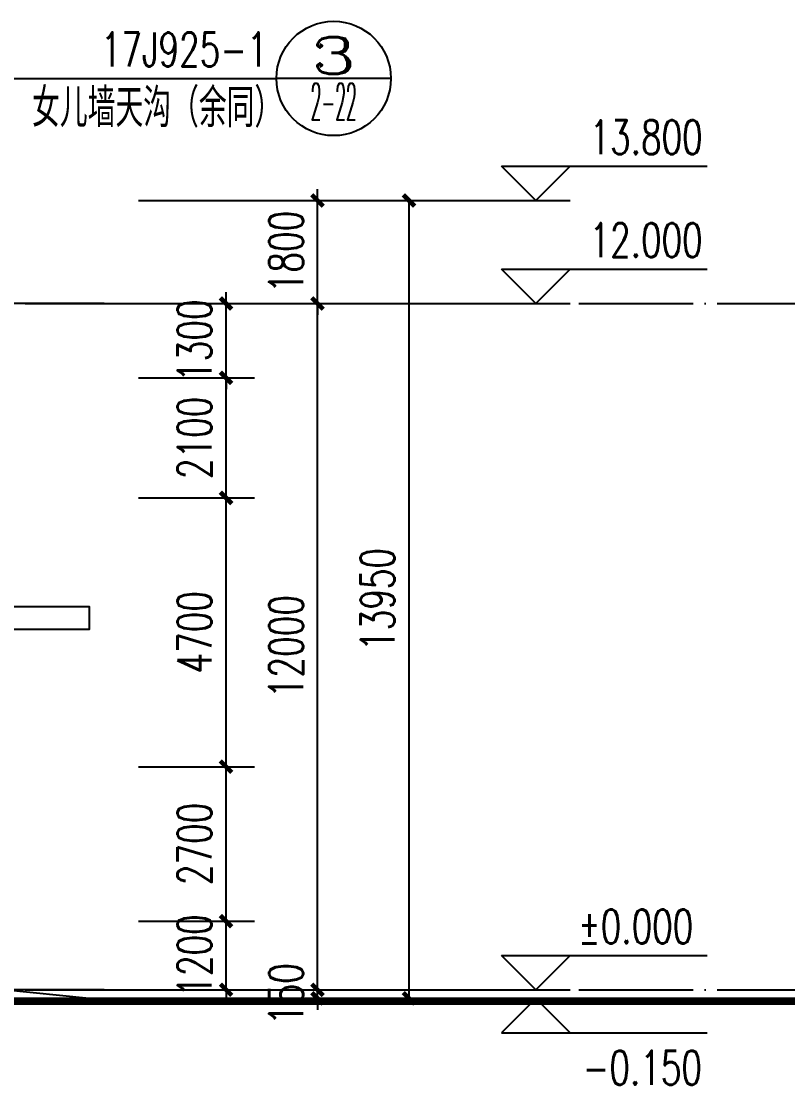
# Model space of a CAD drawing. Extents: x 13898408 to 14113608, y -853943 to -68012.
# Drawn here: x 14044561 to 14057962, y -798704 to -780110 of the extents above; entities that cross this region are included whole.
import ezdxf
from ezdxf.enums import TextEntityAlignment as Align

# ---------------------------------------------------------------- set-up
doc = ezdxf.new("R2010")
doc.units = 0
doc.header["$LTSCALE"] = 1000
doc.header["$MEASUREMENT"] = 0
doc.linetypes.add('DOTE', pattern=[2.42, 2, -0.2, 0.02, -0.2])
for name, color, linetype in [('DIM_IDEN', 3, 'Continuous'), ('DOTE', 1, 'DOTE'), ('PUB_DIM', 3, 'Continuous'), ('PUB_TEXT', 7, 'Continuous'), ('WALL', 9, 'Continuous')]:
    doc.layers.add(name, color=color, linetype=linetype)
doc.styles.add('_TCH_DIM', font='SIMPLEX', dxfattribs={"bigfont": 'GBCBIG'})
doc.styles.add('_TCH_DIM_T3', font='SIMPLEX', dxfattribs={"width": 0.705882, "bigfont": 'GBCBIG'})
doc.styles.add('_TCH_LABEL', font='COMPLEX', dxfattribs={"bigfont": 'GBCBIG'})
doc.dimstyles.new('_TCH_ARCH&&200', dxfattribs={"dimtxt": 595, "dimasz": 200, "dimexe": 500, "dimexo": 600, "dimgap": 252.5, "dimtad": 1, "dimdec": 0, "dimzin": 0, "dimdsep": 46, "dimtxsty": '_TCH_DIM_T3', "dimblk": 'ARCHTICK', "dimcen": 0.09, "dimclrt": 7, "dimazin": 2, "dimtfac": 1, "dimtdec": 0, "dimtix": 1, "dimtmove": 2, "dimatfit": 3, "dimfxl": 0, "dimtolj": 1, "dimtzin": 0, "dimarcsym": 0})

# ---------------------------------------------------------------- blocks, each defined once
blk = doc.blocks.new('_ArchTick')
at = {"color": 0, "linetype": 'ByBlock', "const_width": 0.4}
blk.add_lwpolyline([(-0.5, -0.5), (0.5, 0.5)], dxfattribs=at)
blk = doc.blocks.new('*D163')
at = {"layer": 'Defpoints', "color": 0}
for p in [(14046008, -797044), (14049741, -797044), (14046008, -797194)]:
    blk.add_point(p, dxfattribs=at)
at = {"layer": 'PUB_DIM', "color": 0, "lineweight": -2}
for p, q in [((14049741, -797044), (14049741, -796844)), ((14046608, -797044), (14050241, -797044)), ((14049741, -797194), (14049741, -797044)), ((14046608, -797194), (14050241, -797194)), ((14049741, -797194), (14049741, -797394))]:
    blk.add_line(p, q, dxfattribs=at)
at = {"layer": 'PUB_DIM', "color": 0, "lineweight": -2, "xscale": 200, "yscale": 200, "zscale": 200}
for p, rotation in [((14049741, -797044), 270), ((14049741, -797194), 90)]:
    blk.add_blockref('_ArchTick', p, dxfattribs=dict(at, rotation=rotation))
at = {"layer": 'PUB_DIM', "color": 7, "insert": (14049191, -797119), "char_height": 595, "attachment_point": 5, "rotation": 90, "style": '_TCH_DIM_T3'}
blk.add_mtext('\\A1;150', dxfattribs=at)
blk = doc.blocks.new('*D164')
at = {"layer": 'Defpoints', "color": 0}
for p in [(14046008, -785044), (14049741, -785044), (14046008, -797044)]:
    blk.add_point(p, dxfattribs=at)
at = {"layer": 'PUB_DIM', "color": 0, "lineweight": -2}
for p, q in [((14046608, -785044), (14050241, -785044)), ((14049741, -797044), (14049741, -785044)), ((14046608, -797044), (14050241, -797044))]:
    blk.add_line(p, q, dxfattribs=at)
at = {"layer": 'PUB_DIM', "color": 0, "lineweight": -2, "xscale": 200, "yscale": 200, "zscale": 200}
for p, rotation in [((14049741, -785044), 90), ((14049741, -797044), 270)]:
    blk.add_blockref('_ArchTick', p, dxfattribs=dict(at, rotation=rotation))
at = {"layer": 'PUB_DIM', "color": 7, "insert": (14049191, -791044), "char_height": 595, "attachment_point": 5, "rotation": 90, "style": '_TCH_DIM_T3'}
blk.add_mtext('\\A1;12000', dxfattribs=at)
blk = doc.blocks.new('*D165')
at = {"layer": 'Defpoints', "color": 0}
for p in [(14046008, -783244), (14049741, -783244), (14046008, -785044)]:
    blk.add_point(p, dxfattribs=at)
at = {"layer": 'PUB_DIM', "color": 0, "lineweight": -2}
for p, q in [((14049741, -783244), (14049741, -783044)), ((14046608, -783244), (14050241, -783244)), ((14049741, -785044), (14049741, -783244)), ((14046608, -785044), (14050241, -785044)), ((14049741, -785044), (14049741, -785244))]:
    blk.add_line(p, q, dxfattribs=at)
at = {"layer": 'PUB_DIM', "color": 0, "lineweight": -2, "xscale": 200, "yscale": 200, "zscale": 200}
for p, rotation in [((14049741, -783244), 270), ((14049741, -785044), 90)]:
    blk.add_blockref('_ArchTick', p, dxfattribs=dict(at, rotation=rotation))
at = {"layer": 'PUB_DIM', "color": 7, "insert": (14049191, -784144), "char_height": 595, "attachment_point": 5, "rotation": 90, "style": '_TCH_DIM_T3'}
blk.add_mtext('\\A1;1800', dxfattribs=at)
blk = doc.blocks.new('*D166')
at = {"layer": 'Defpoints', "color": 0}
for p in [(14046008, -783244), (14051341, -783244), (14046008, -797194)]:
    blk.add_point(p, dxfattribs=at)
at = {"layer": 'PUB_DIM', "color": 0, "lineweight": -2}
for p, q in [((14046608, -783244), (14051841, -783244)), ((14051341, -797194), (14051341, -783244)), ((14046608, -797194), (14051841, -797194))]:
    blk.add_line(p, q, dxfattribs=at)
at = {"layer": 'PUB_DIM', "color": 0, "lineweight": -2, "xscale": 200, "yscale": 200, "zscale": 200}
for p, rotation in [((14051341, -783244), 90), ((14051341, -797194), 270)]:
    blk.add_blockref('_ArchTick', p, dxfattribs=dict(at, rotation=rotation))
at = {"layer": 'PUB_DIM', "color": 7, "insert": (14050791, -790219), "char_height": 595, "attachment_point": 5, "rotation": 90, "style": '_TCH_DIM_T3'}
blk.add_mtext('\\A1;13950', dxfattribs=at)
blk = doc.blocks.new('*D809')
at = {"layer": 'Defpoints', "color": 0}
for p in [(14046008, -795844), (14048141, -795844), (14046008, -797044)]:
    blk.add_point(p, dxfattribs=at)
at = {"layer": 'PUB_DIM', "color": 0, "lineweight": -2}
for p, q in [((14048141, -795844), (14048141, -795644)), ((14046608, -795844), (14048641, -795844)), ((14048141, -797044), (14048141, -795844)), ((14046608, -797044), (14048641, -797044)), ((14048141, -797044), (14048141, -797244))]:
    blk.add_line(p, q, dxfattribs=at)
at = {"layer": 'PUB_DIM', "color": 0, "lineweight": -2, "xscale": 200, "yscale": 200, "zscale": 200}
for p, rotation in [((14048141, -795844), 270), ((14048141, -797044), 90)]:
    blk.add_blockref('_ArchTick', p, dxfattribs=dict(at, rotation=rotation))
at = {"layer": 'PUB_DIM', "color": 7, "insert": (14047591, -796444), "char_height": 595, "attachment_point": 5, "rotation": 90, "style": '_TCH_DIM_T3'}
blk.add_mtext('\\A1;1200', dxfattribs=at)
blk = doc.blocks.new('*D810')
at = {"layer": 'Defpoints', "color": 0}
for p in [(14046008, -793144), (14048141, -793144), (14046008, -795844)]:
    blk.add_point(p, dxfattribs=at)
at = {"layer": 'PUB_DIM', "color": 0, "lineweight": -2}
for p, q in [((14046608, -793144), (14048641, -793144)), ((14048141, -795844), (14048141, -793144)), ((14046608, -795844), (14048641, -795844))]:
    blk.add_line(p, q, dxfattribs=at)
at = {"layer": 'PUB_DIM', "color": 0, "lineweight": -2, "xscale": 200, "yscale": 200, "zscale": 200}
for p, rotation in [((14048141, -793144), 90), ((14048141, -795844), 270)]:
    blk.add_blockref('_ArchTick', p, dxfattribs=dict(at, rotation=rotation))
at = {"layer": 'PUB_DIM', "color": 7, "insert": (14047591, -794494), "char_height": 595, "attachment_point": 5, "rotation": 90, "style": '_TCH_DIM_T3'}
blk.add_mtext('\\A1;2700', dxfattribs=at)
blk = doc.blocks.new('*D811')
at = {"layer": 'Defpoints', "color": 0}
for p in [(14046008, -788444), (14048141, -788444), (14046008, -793144)]:
    blk.add_point(p, dxfattribs=at)
at = {"layer": 'PUB_DIM', "color": 0, "lineweight": -2}
for p, q in [((14046608, -788444), (14048641, -788444)), ((14048141, -793144), (14048141, -788444)), ((14046608, -793144), (14048641, -793144))]:
    blk.add_line(p, q, dxfattribs=at)
at = {"layer": 'PUB_DIM', "color": 0, "lineweight": -2, "xscale": 200, "yscale": 200, "zscale": 200}
for p, rotation in [((14048141, -788444), 90), ((14048141, -793144), 270)]:
    blk.add_blockref('_ArchTick', p, dxfattribs=dict(at, rotation=rotation))
at = {"layer": 'PUB_DIM', "color": 7, "insert": (14047591, -790794), "char_height": 595, "attachment_point": 5, "rotation": 90, "style": '_TCH_DIM_T3'}
blk.add_mtext('\\A1;4700', dxfattribs=at)
blk = doc.blocks.new('*D812')
at = {"layer": 'Defpoints', "color": 0}
for p in [(14046008, -786344), (14048141, -786344), (14046008, -788444)]:
    blk.add_point(p, dxfattribs=at)
at = {"layer": 'PUB_DIM', "color": 0, "lineweight": -2}
for p, q in [((14046608, -786344), (14048641, -786344)), ((14048141, -788444), (14048141, -786344)), ((14046608, -788444), (14048641, -788444))]:
    blk.add_line(p, q, dxfattribs=at)
at = {"layer": 'PUB_DIM', "color": 0, "lineweight": -2, "xscale": 200, "yscale": 200, "zscale": 200}
for p, rotation in [((14048141, -786344), 90), ((14048141, -788444), 270)]:
    blk.add_blockref('_ArchTick', p, dxfattribs=dict(at, rotation=rotation))
at = {"layer": 'PUB_DIM', "color": 7, "insert": (14047591, -787394), "char_height": 595, "attachment_point": 5, "rotation": 90, "style": '_TCH_DIM_T3'}
blk.add_mtext('\\A1;2100', dxfattribs=at)
blk = doc.blocks.new('*D813')
at = {"layer": 'Defpoints', "color": 0}
for p in [(14046008, -785044), (14048141, -785044), (14046008, -786344)]:
    blk.add_point(p, dxfattribs=at)
at = {"layer": 'PUB_DIM', "color": 0, "lineweight": -2}
for p, q in [((14048141, -785044), (14048141, -784844)), ((14046608, -785044), (14048641, -785044)), ((14048141, -786344), (14048141, -785044)), ((14046608, -786344), (14048641, -786344)), ((14048141, -786344), (14048141, -786544))]:
    blk.add_line(p, q, dxfattribs=at)
at = {"layer": 'PUB_DIM', "color": 0, "lineweight": -2, "xscale": 200, "yscale": 200, "zscale": 200}
for p, rotation in [((14048141, -785044), 270), ((14048141, -786344), 90)]:
    blk.add_blockref('_ArchTick', p, dxfattribs=dict(at, rotation=rotation))
at = {"layer": 'PUB_DIM', "color": 7, "insert": (14047591, -785694), "char_height": 595, "attachment_point": 5, "rotation": 90, "style": '_TCH_DIM_T3'}
blk.add_mtext('\\A1;1300', dxfattribs=at)

msp = doc.modelspace()

# ---------------------------------------------------------------- linework, layer by layer
at = {"ltscale": 0.5}
msp.add_line((14045748, -797194.2), (14044248, -797044.2), dxfattribs=at)
msp.add_lwpolyline([(14044248, -790344.2), (14045748, -790344.2), (14045748, -790744.2), (14044248, -790744.2)], dxfattribs=at)
at = {"const_width": 100}
msp.add_lwpolyline([(14092608, -797244.2), (14044198, -797244.2), (14044198, -797094.2), (14019008, -797094.2)], dxfattribs=at)
for points in [[(14092608, -797194.2), (14044248, -797194.2), (14044248, -797044.2), (14019008, -797044.2)], [(14092608, -797294.2), (14044148, -797294.2), (14044148, -797144.2), (14019008, -797144.2)]]:
    msp.add_lwpolyline(points)
at = {"layer": 'DIM_IDEN'}
for p in [(14043854.5, -781110), (14051023.2, -781110)]:
    msp.add_line(p, (14049023.2, -781110), dxfattribs=at)
msp.add_circle((14050023.2, -781110), 1000, dxfattribs=at)
at = {"layer": 'DOTE'}
for p, q in [((13945408, -785044.2), (14092608, -785044.2)), ((14046008, -785044.2), (14021508, -785044.2)), ((13945408, -797044.2), (14092608, -797044.2)), ((14046008, -797044.2), (14019008, -797044.2))]:
    msp.add_line(p, q, dxfattribs=at)
at = {"layer": 'PUB_DIM'}
for p, q in [((14053556.3, -783244.2), (14052956.3, -782644.2)), ((14052956.3, -782644.2), (14056556.3, -782644.2)), ((14053556.3, -783244.2), (14054156.3, -782644.2)), ((14049741.3, -783244.2), (14054156.3, -783244.2)), ((14053556.3, -785044.2), (14052956.3, -784444.2)), ((14052956.3, -784444.2), (14056556.3, -784444.2)), ((14053556.3, -785044.2), (14054156.3, -784444.2)), ((14049741.3, -785044.2), (14054156.3, -785044.2)), ((14053556.3, -797044.2), (14052956.3, -796444.2)), ((14052956.3, -796444.2), (14056556.3, -796444.2)), ((14053556.3, -797044.2), (14054156.3, -796444.2)), ((14049741.3, -797044.2), (14054156.3, -797044.2)), ((14049741.3, -797194.2), (14054156.3, -797194.2)), ((14053556.3, -797194.2), (14052956.3, -797794.2)), ((14053556.3, -797194.2), (14054156.3, -797794.2)), ((14052956.3, -797794.2), (14056556.3, -797794.2))]:
    msp.add_line(p, q, dxfattribs=at)
at = {"layer": 'WALL'}
msp.add_line((14045748, -797194.2), (14092608, -797194.2), dxfattribs=at)

# ---------------------------------------------------------------- texts
at = {"layer": 'PUB_TEXT', "style": '_TCH_DIM', "width": 0.705882}
for s, p in [('17J925-1', (14045953.2, -780900)), ('13.800', (14054496.3, -782434.2)), ('12.000', (14054496.3, -784234.2)), ('%%P0.000', (14054296.3, -796234.2)), ('-0.150', (14054376.3, -798704.2))]:
    msp.add_text(s, height=595, dxfattribs=at).set_placement(p)
at = {"layer": 'PUB_TEXT', "style": '_TCH_LABEL'}
for s, height, width, p, p2 in [('3', 644, 1.875, (14049620.7, -781029.5), (14050425.7, -781029.5)), ('2-22', 643.99, 0.328125, (14049620.7, -781834.5), (14050425.7, -781834.5))]:
    msp.add_text(s, height=height, dxfattribs=dict(at, width=width)).set_placement(p, p2, align=Align.FIT)
at = {"layer": 'PUB_TEXT', "style": '_TCH_DIM'}
msp.add_text('女儿墙天沟（余同）', height=675.18, dxfattribs=at).set_placement((14044749.4, -781960.4))

# ---------------------------------------------------------------- dimensions: what is measured, and where the dimension line sits
at = {"layer": 'PUB_DIM'}
for p1, p2, distance, text, picture, middle in [((14046008, -785044.2), (14046008, -783244.2), -3733.3, '1800', '*D165', (14049191.3, -784144.2)), ((14046008, -797194.2), (14046008, -783244.2), -5333.3, '13950', '*D166', (14050791.3, -790219.2)), ((14046008, -786344.2), (14046008, -785044.2), -2133.3, '1300', '*D813', (14047591.3, -785694.2)), ((14046008, -797044.2), (14046008, -785044.2), -3733.3, '12000', '*D164', (14049191.3, -791044.2)), ((14046008, -788444.2), (14046008, -786344.2), -2133.3, '2100', '*D812', (14047591.3, -787394.2)), ((14046008, -793144.2), (14046008, -788444.2), -2133.3, '4700', '*D811', (14047591.3, -790794.2)), ((14046008, -795844.2), (14046008, -793144.2), -2133.3, '2700', '*D810', (14047591.3, -794494.2)), ((14046008, -797044.2), (14046008, -795844.2), -2133.3, '1200', '*D809', (14047591.3, -796444.2)), ((14046008, -797194.2), (14046008, -797044.2), -3733.3, '150', '*D163', (14049191.3, -797119.2))]:
    dim = msp.add_aligned_dim(p1=p1, p2=p2, distance=distance, text=text, dimstyle='_TCH_ARCH&&200', dxfattribs=at)
    dim.commit()
    dim.dimension.update_dxf_attribs({"geometry": picture, "text_midpoint": middle})

doc.saveas('drawing.dxf')
